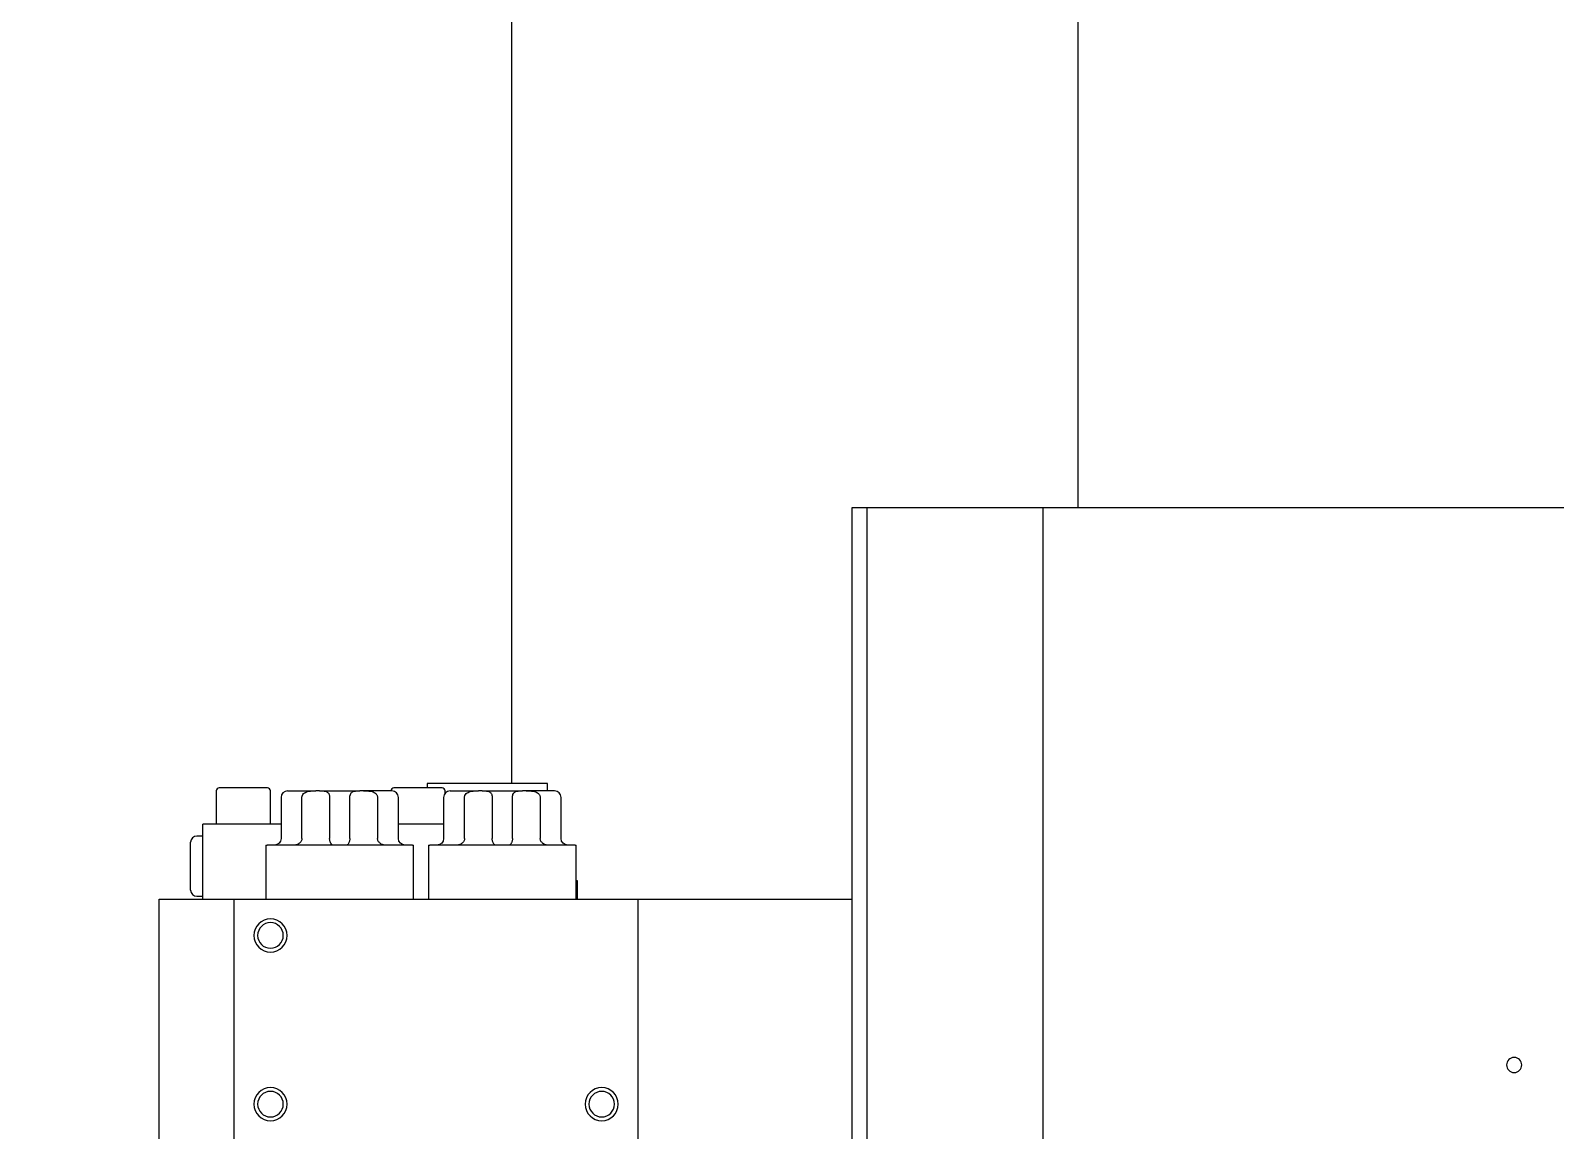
# Model space of a CAD drawing. Header units: millimetres. Extents: x 10462777 to 22643323, y 453826 to 1389191.
# Drawn here: x 11290140 to 11290647, y 582828 to 583193 of the extents above; entities that cross this region are included whole.
import ezdxf

# ---------------------------------------------------------------- set-up
doc = ezdxf.new("R2010")
doc.units = ezdxf.units.MM
doc.header["$LTSCALE"] = 200
doc.header["$MEASUREMENT"] = 0
doc.linetypes.add('PHANTOM', pattern=[2.5, 1.25, -0.25, 0.25, -0.25, 0.25, -0.25])
doc.layers.get('0').update_dxf_attribs({"linetype": 'CONTINUOUS'})
doc.layers.add('2', color=2, linetype='CONTINUOUS')
doc.layers.add('LAYOUT', color=8, linetype='CONTINUOUS', lineweight=25)

# ---------------------------------------------------------------- blocks, each defined once
blk = doc.blocks.new('r710ic')
at = {"layer": 'LAYOUT', "color": 3}
blk.add_circle((272041.37, 104232.63), 2050.12, dxfattribs=at)
blk = doc.blocks.new('A$C7DA30AB0')
at = {"layer": 'LAYOUT', "color": 6, "linetype": 'PHANTOM'}
blk.add_circle((3030.45, 3025.99, 0), 2693.02, dxfattribs=at)

msp = doc.modelspace()

# ---------------------------------------------------------------- linework, layer by layer
at = {"layer": '2', "color": 252, "linetype": 'Continuous'}
for p, q in [((11290487.91598, 584034.42828, 0), (11290487.91598, 583034.4125, 0)), ((11290299.86081, 583780.2964, 0), (11290299.86081, 582942.82232, 0)), ((11290201.85941, 582940.41697, 0), (11290201.85941, 582929.41681, 0)), ((11290210.85954, 582941.41698, 0), (11290202.85943, 582941.41698, 0)), ((11290218.85966, 582941.41698, 0), (11290210.85954, 582941.41698, 0)), ((11290219.85967, 582929.41681, 0), (11290219.85967, 582940.41697, 0)), ((11290268.86037, 582941.41698, 0), (11290260.86025, 582941.41698, 0)), ((11290276.86048, 582941.41698, 0), (11290268.86037, 582941.41698, 0)), ((11290271.86041, 582942.817, 0), (11290271.86041, 582941.41698, 0)), ((11290311.86098, 582942.817, 0), (11290271.86041, 582942.817, 0)), ((11290277.86049, 582939.61327, 0), (11290277.86049, 582940.41697, 0)), ((11290311.86098, 582940.41667, 0), (11290311.86098, 582942.817, 0)), ((11290197.35935, 582925.41676, 0), (11290195.35932, 582925.41676, 0)), ((11290197.35935, 582904.41661, 0), (11290197.35935, 582929.41681, 0)), ((11290223.36042, 582929.41681, 0), (11290197.35935, 582929.41681, 0)), ((11290277.3601, 582929.41681, 0), (11290262.36004, 582929.41681, 0)), ((11290193.35929, 582907.4165, 0), (11290193.35929, 582923.41673, 0)), ((11290321.86112, 582910.51654, 0), (11290321.36073, 582910.51654, 0)), ((11290321.86112, 582904.41568, 0), (11290321.86112, 582910.51654, 0)), ((11290195.35932, 582905.41647, 0), (11290197.35935, 582905.41647, 0)), ((11290182.85914, 582732.91457, 0), (11290182.85914, 582904.41646, 0)), ((11290182.85914, 582904.41646, 0), (11290207.8613, 582904.41646, 0)), ((11290207.8595, 582904.41646, 0), (11290341.8614, 582904.41646, 0)), ((11290207.8595, 582824.41532, 0), (11290207.8595, 582904.41646, 0)), ((11290210.76646, 582904.54146, 0), (11290210.76646, 582904.41646, 0)), ((11290211.3512, 582904.54146, 0), (11290211.3512, 582904.41646, 0)), ((11290213.25812, 582904.54146, 0), (11290213.25812, 582904.41646, 0)), ((11290341.86093, 582904.41646, 0), (11290412.86132, 582904.41646, 0)), ((11290341.8614, 582904.41646, 0), (11290341.8614, 582824.41532, 0)), ((11290207.7345, 582894.49405, 0), (11290207.8595, 582894.49405, 0)), ((11290207.7345, 582892.58713, 0), (11290207.8595, 582892.58713, 0)), ((11290207.7345, 582892.00239, 0), (11290207.8595, 582892.00239, 0))]:
    msp.add_line(p, q, dxfattribs=at)
at = {"layer": '2', "color": 124, "linetype": 'Continuous'}
for p, q in [((11290412.86241, 583034.4183, 0), (11290412.86241, 582709.41369, 0)), ((11290417.86248, 583034.4183, 0), (11290412.86241, 583034.4183, 0)), ((11290476.37184, 583034.4183, 0), (11290417.86248, 583034.4183, 0)), ((11290417.86248, 583034.4183, 0), (11290417.86248, 582692.83033, 0)), ((11290884.86912, 583034.4183, 0), (11290476.37184, 583034.4183, 0)), ((11290476.37184, 583034.4183, 0), (11290476.37184, 582685.41335, 0))]:
    msp.add_line(p, q, dxfattribs=at)
at = {"layer": '2', "color": 60, "linetype": 'Continuous'}
for p, q in [((11290225.55975, 582940.41697, 0), (11290234.93914, 582940.41697, 0)), ((11290236.16724, 582940.41697, 0), (11290234.93914, 582940.41697, 0)), ((11290236.16724, 582940.41697, 0), (11290249.55276, 582940.41697, 0)), ((11290250.78085, 582940.41697, 0), (11290249.55276, 582940.41697, 0)), ((11290260.16024, 582940.41697, 0), (11290250.78085, 582940.41697, 0)), ((11290279.56052, 582940.41697, 0), (11290288.93991, 582940.41697, 0)), ((11290290.16801, 582940.41697, 0), (11290288.93991, 582940.41697, 0)), ((11290290.16801, 582940.41697, 0), (11290303.55352, 582940.41697, 0)), ((11290304.78162, 582940.41697, 0), (11290303.55352, 582940.41697, 0)), ((11290314.16101, 582940.41697, 0), (11290304.78162, 582940.41697, 0)), ((11290223.35972, 582938.21694, 0), (11290223.35972, 582924.61674, 0)), ((11290230.3027, 582924.61674, 0), (11290230.3027, 582938.21694, 0)), ((11290239.5006, 582938.21694, 0), (11290239.5006, 582924.61674, 0)), ((11290246.21939, 582924.61674, 0), (11290246.21939, 582938.21694, 0)), ((11290255.41729, 582938.21694, 0), (11290255.41729, 582924.61674, 0)), ((11290262.36027, 582924.61674, 0), (11290262.36027, 582938.21694, 0)), ((11290277.36049, 582938.21694, 0), (11290277.36049, 582924.61674, 0)), ((11290284.30347, 582924.61674, 0), (11290284.30347, 582938.21694, 0)), ((11290293.50137, 582938.21694, 0), (11290293.50137, 582924.61674, 0)), ((11290300.22016, 582924.61674, 0), (11290300.22016, 582938.21694, 0)), ((11290309.41806, 582938.21694, 0), (11290309.41806, 582924.61674, 0)), ((11290316.36104, 582924.61674, 0), (11290316.36104, 582938.21694, 0)), ((11290218.35965, 582922.41671, 0), (11290218.35965, 582904.41646, 0)), ((11290218.35965, 582922.41671, 0), (11290218.73186, 582922.41671, 0)), ((11290222.99916, 582922.41671, 0), (11290218.73186, 582922.41671, 0)), ((11290228.41568, 582922.41671, 0), (11290222.99916, 582922.41671, 0)), ((11290257.30432, 582922.41671, 0), (11290228.41568, 582922.41671, 0)), ((11290262.72084, 582922.41671, 0), (11290257.30432, 582922.41671, 0)), ((11290266.98813, 582922.41671, 0), (11290262.72084, 582922.41671, 0)), ((11290266.98813, 582922.41671, 0), (11290267.36035, 582922.41671, 0)), ((11290267.36035, 582904.41646, 0), (11290267.36035, 582922.41671, 0)), ((11290272.36042, 582922.41671, 0), (11290272.36042, 582904.41646, 0)), ((11290272.36042, 582922.41671, 0), (11290272.73263, 582922.41671, 0)), ((11290276.99993, 582922.41671, 0), (11290272.73263, 582922.41671, 0)), ((11290282.41645, 582922.41671, 0), (11290276.99993, 582922.41671, 0)), ((11290311.30508, 582922.41671, 0), (11290282.41645, 582922.41671, 0)), ((11290316.7216, 582922.41671, 0), (11290311.30508, 582922.41671, 0)), ((11290320.9889, 582922.41671, 0), (11290316.7216, 582922.41671, 0)), ((11290320.9889, 582922.41671, 0), (11290321.36111, 582922.41671, 0)), ((11290321.36111, 582904.41646, 0), (11290321.36111, 582922.41671, 0))]:
    msp.add_line(p, q, dxfattribs=at)
at = {"layer": '2', "color": 252, "linetype": 'Continuous', "extrusion": (0, 0, -1)}
for centre, radius in [((-11290219.85967, 582892.41629, 0), 5.50008), ((-11290219.85967, 582892.41629, 0), 4.25006), ((-11290219.85967, 582836.41549, 0), 5.50008), ((-11290219.85967, 582836.41549, 0), 4.25006), ((-11290329.86123, 582836.41549, 0), 5.50008), ((-11290329.86123, 582836.41549, 0), 4.25006)]:
    msp.add_circle(centre, radius, dxfattribs=at)
at = {"layer": '2', "color": 124, "linetype": 'Continuous', "extrusion": (0, 0, -1)}
msp.add_circle((-11290632.86554, 582849.41568, 0), 2.50004, dxfattribs=at)
at = {"layer": '2', "color": 252, "linetype": 'Continuous'}
for centre, radius, start, end in [((11290202.85943, 582940.41697, 0), 1.00001, 90, 180), ((11290218.85966, 582940.41697, 0), 1.00001, 0, 90), ((11290260.86025, 582940.41697, 0), 1.00001, 90, 180), ((11290276.86048, 582940.41697, 0), 1.00001, 0, 90), ((11290195.35932, 582923.41673, 0), 2.00003, 90, 180), ((11290195.35932, 582907.4165, 0), 2.00003, 180, 270)]:
    msp.add_arc(centre, radius, start, end, dxfattribs=at)
at = {"layer": '2', "color": 60, "linetype": 'Continuous'}
for centre, start, end in [((11290225.55975, 582938.21694, 0), 90, 180), ((11290260.16024, 582938.21694, 0), 0, 90), ((11290279.56052, 582938.21694, 0), 90, 180), ((11290314.16101, 582938.21694, 0), 0, 90)]:
    msp.add_arc(centre, 2.20003, start, end, dxfattribs=at)
at = {"layer": '2', "color": 60, "linetype": 'Continuous', "extrusion": (0, 0, -1)}
for centre, start, end in [((-11290221.15969, 582924.61674, 0), 180, 270), ((-11290264.56031, 582924.61674, 0), 270, 0), ((-11290275.16046, 582924.61674, 0), 180, 270), ((-11290318.56107, 582924.61674, 0), 270, 0)]:
    msp.add_arc(centre, 2.20003, start, end, dxfattribs=at)
at = {"layer": '2', "color": 60, "linetype": 'Continuous'}
for points, knots in [([(11290230.3027, 582938.21694, 0), (11290230.3027, 582938.33951, 0), (11290230.31588, 582938.45971, 0), (11290230.36712, 582938.6956, 0), (11290230.4059, 582938.81258, 0), (11290230.55511, 582939.14391, 0), (11290230.70041, 582939.34351, 0), (11290231.04739, 582939.67969, 0), (11290231.25116, 582939.81876, 0), (11290231.67965, 582940.03872, 0), (11290231.90891, 582940.12273, 0), (11290232.60868, 582940.31482, 0), (11290233.08476, 582940.36566, 0), (11290234.03185, 582940.41722, 0), (11290234.49207, 582940.41697, 0), (11290234.93914, 582940.41697, 0)], [0, 0, 0, 0, 0.0625, 0.0625, 0.125, 0.125, 0.25, 0.25, 0.375, 0.375, 0.5, 0.5, 0.75, 0.75, 1, 1, 1, 1]), ([(11290236.16724, 582940.41697, 0), (11290236.58875, 582940.41697, 0), (11290236.98762, 582940.41694, 0), (11290237.54995, 582940.37844, 0), (11290237.73145, 582940.35887, 0), (11290238.08206, 582940.29433, 0), (11290238.24955, 582940.24952, 0), (11290238.56328, 582940.12134, 0), (11290238.71162, 582940.03647, 0), (11290238.97484, 582939.81668, 0), (11290239.09131, 582939.68181, 0), (11290239.24033, 582939.42734, 0), (11290239.28424, 582939.33617, 0), (11290239.36093, 582939.14009, 0), (11290239.39402, 582939.03384, 0), (11290239.44687, 582938.81271, 0), (11290239.46671, 582938.69847, 0), (11290239.49362, 582938.46237, 0), (11290239.5006, 582938.33963, 0), (11290239.5006, 582938.21694, 0)], [0, 0, 0, 0, 0.25, 0.25, 0.375, 0.375, 0.5, 0.5, 0.625, 0.625, 0.75, 0.75, 0.8125, 0.8125, 0.875, 0.875, 0.9375, 0.9375, 1, 1, 1, 1]), ([(11290246.21939, 582938.21694, 0), (11290246.21939, 582938.33951, 0), (11290246.22618, 582938.45971, 0), (11290246.25285, 582938.6956, 0), (11290246.27311, 582938.81258, 0), (11290246.35226, 582939.14391, 0), (11290246.43066, 582939.34351, 0), (11290246.62737, 582939.67969, 0), (11290246.74705, 582939.81876, 0), (11290247.01169, 582940.03872, 0), (11290247.15934, 582940.12273, 0), (11290247.63187, 582940.31482, 0), (11290247.9815, 582940.36566, 0), (11290248.73816, 582940.41722, 0), (11290249.13609, 582940.41697, 0), (11290249.55276, 582940.41697, 0)], [0, 0, 0, 0, 0.0625, 0.0625, 0.125, 0.125, 0.25, 0.25, 0.375, 0.375, 0.5, 0.5, 0.75, 0.75, 1, 1, 1, 1]), ([(11290250.78085, 582940.41697, 0), (11290251.23313, 582940.41697, 0), (11290251.69523, 582940.41694, 0), (11290252.39931, 582940.37844, 0), (11290252.63592, 582940.35887, 0), (11290253.11241, 582940.29433, 0), (11290253.35022, 582940.24952, 0), (11290253.81511, 582940.12134, 0), (11290254.04558, 582940.03647, 0), (11290254.47203, 582939.81668, 0), (11290254.67028, 582939.68181, 0), (11290254.93313, 582939.42734, 0), (11290255.01233, 582939.33617, 0), (11290255.15269, 582939.14009, 0), (11290255.21443, 582939.03384, 0), (11290255.31405, 582938.81271, 0), (11290255.35204, 582938.69847, 0), (11290255.40374, 582938.46237, 0), (11290255.41729, 582938.33963, 0), (11290255.41729, 582938.21694, 0)], [0, 0, 0, 0, 0.25, 0.25, 0.375, 0.375, 0.5, 0.5, 0.625, 0.625, 0.75, 0.75, 0.8125, 0.8125, 0.875, 0.875, 0.9375, 0.9375, 1, 1, 1, 1]), ([(11290284.30347, 582938.21694, 0), (11290284.30347, 582938.33951, 0), (11290284.31665, 582938.45971, 0), (11290284.36789, 582938.6956, 0), (11290284.40667, 582938.81258, 0), (11290284.55588, 582939.14391, 0), (11290284.70118, 582939.34351, 0), (11290285.04816, 582939.67969, 0), (11290285.25193, 582939.81876, 0), (11290285.68041, 582940.03872, 0), (11290285.90967, 582940.12273, 0), (11290286.60945, 582940.31482, 0), (11290287.08553, 582940.36566, 0), (11290288.03262, 582940.41722, 0), (11290288.49283, 582940.41697, 0), (11290288.93991, 582940.41697, 0)], [0, 0, 0, 0, 0.0625, 0.0625, 0.125, 0.125, 0.25, 0.25, 0.375, 0.375, 0.5, 0.5, 0.75, 0.75, 1, 1, 1, 1]), ([(11290290.16801, 582940.41697, 0), (11290290.58952, 582940.41697, 0), (11290290.98839, 582940.41694, 0), (11290291.55072, 582940.37844, 0), (11290291.73221, 582940.35887, 0), (11290292.08283, 582940.29433, 0), (11290292.25032, 582940.24952, 0), (11290292.56404, 582940.12134, 0), (11290292.71238, 582940.03647, 0), (11290292.97561, 582939.81668, 0), (11290293.09207, 582939.68181, 0), (11290293.24109, 582939.42734, 0), (11290293.28501, 582939.33617, 0), (11290293.3617, 582939.14009, 0), (11290293.39478, 582939.03384, 0), (11290293.44763, 582938.81271, 0), (11290293.46748, 582938.69847, 0), (11290293.49438, 582938.46237, 0), (11290293.50137, 582938.33963, 0), (11290293.50137, 582938.21694, 0)], [0, 0, 0, 0, 0.25, 0.25, 0.375, 0.375, 0.5, 0.5, 0.625, 0.625, 0.75, 0.75, 0.8125, 0.8125, 0.875, 0.875, 0.9375, 0.9375, 1, 1, 1, 1]), ([(11290300.22016, 582938.21694, 0), (11290300.22016, 582938.33951, 0), (11290300.22695, 582938.45971, 0), (11290300.25362, 582938.6956, 0), (11290300.27388, 582938.81258, 0), (11290300.35303, 582939.14391, 0), (11290300.43143, 582939.34351, 0), (11290300.62813, 582939.67969, 0), (11290300.74782, 582939.81876, 0), (11290301.01245, 582940.03872, 0), (11290301.1601, 582940.12273, 0), (11290301.63263, 582940.31482, 0), (11290301.98227, 582940.36566, 0), (11290302.73893, 582940.41722, 0), (11290303.13686, 582940.41697, 0), (11290303.55352, 582940.41697, 0)], [0, 0, 0, 0, 0.0625, 0.0625, 0.125, 0.125, 0.25, 0.25, 0.375, 0.375, 0.5, 0.5, 0.75, 0.75, 1, 1, 1, 1]), ([(11290304.78162, 582940.41697, 0), (11290305.2339, 582940.41697, 0), (11290305.696, 582940.41694, 0), (11290306.40008, 582940.37844, 0), (11290306.63668, 582940.35887, 0), (11290307.11318, 582940.29433, 0), (11290307.35099, 582940.24952, 0), (11290307.81588, 582940.12134, 0), (11290308.04635, 582940.03647, 0), (11290308.47279, 582939.81668, 0), (11290308.67105, 582939.68181, 0), (11290308.93389, 582939.42734, 0), (11290309.0131, 582939.33617, 0), (11290309.15346, 582939.14009, 0), (11290309.21519, 582939.03384, 0), (11290309.31482, 582938.81271, 0), (11290309.35281, 582938.69847, 0), (11290309.40451, 582938.46237, 0), (11290309.41806, 582938.33963, 0), (11290309.41806, 582938.21694, 0)], [0, 0, 0, 0, 0.25, 0.25, 0.375, 0.375, 0.5, 0.5, 0.625, 0.625, 0.75, 0.75, 0.8125, 0.8125, 0.875, 0.875, 0.9375, 0.9375, 1, 1, 1, 1]), ([(11290230.3027, 582924.61674, 0), (11290230.3027, 582924.45984, 0), (11290230.28107, 582924.30705, 0), (11290230.19916, 582924.00882, 0), (11290230.13821, 582923.86339, 0), (11290229.98872, 582923.59377, 0), (11290229.89861, 582923.46622, 0), (11290229.69912, 582923.23274, 0), (11290229.5902, 582923.12678, 0), (11290229.35677, 582922.9339, 0), (11290229.2311, 582922.84647, 0), (11290228.97277, 582922.69561, 0), (11290228.83964, 582922.63156, 0), (11290228.56581, 582922.5264, 0), (11290228.42422, 582922.48535, 0), (11290228.14422, 582922.43082, 0), (11290228.0046, 582922.41671, 0), (11290227.86536, 582922.41671, 0)], [0, 0, 0, 0, 0.125, 0.125, 0.25, 0.25, 0.375, 0.375, 0.5, 0.5, 0.625, 0.625, 0.75, 0.75, 0.875, 0.875, 1, 1, 1, 1]), ([(11290240.47906, 582922.41671, 0), (11290240.44062, 582922.41671, 0), (11290240.39875, 582922.43093, 0), (11290240.30852, 582922.48561, 0), (11290240.25969, 582922.52669, 0), (11290240.15946, 582922.63194, 0), (11290240.10786, 582922.69603, 0), (11290240.00303, 582922.84694, 0), (11290239.94955, 582922.93438, 0), (11290239.8467, 582923.12696, 0), (11290239.79684, 582923.23264, 0), (11290239.70309, 582923.46512, 0), (11290239.65904, 582923.59302, 0), (11290239.58497, 582923.86223, 0), (11290239.55419, 582924.00609, 0), (11290239.51184, 582924.30648, 0), (11290239.5006, 582924.45987, 0), (11290239.5006, 582924.61674, 0)], [0, 0, 0, 0, 0.125, 0.125, 0.25, 0.25, 0.375, 0.375, 0.5, 0.5, 0.625, 0.625, 0.75, 0.75, 0.875, 0.875, 1, 1, 1, 1]), ([(11290246.21939, 582924.61674, 0), (11290246.21939, 582924.45991, 0), (11290246.20816, 582924.30718, 0), (11290246.16631, 582924.00908, 0), (11290246.13537, 582923.86369, 0), (11290246.06133, 582923.59416, 0), (11290246.01747, 582923.46665, 0), (11290245.92343, 582923.23321, 0), (11290245.87345, 582923.12727, 0), (11290245.77046, 582922.9344, 0), (11290245.71698, 582922.84697, 0), (11290245.61217, 582922.69608, 0), (11290245.56059, 582922.632, 0), (11290245.46039, 582922.52677, 0), (11290245.41155, 582922.48566, 0), (11290245.32127, 582922.43093, 0), (11290245.27938, 582922.41671, 0), (11290245.24094, 582922.41671, 0)], [0, 0, 0, 0, 0.125, 0.125, 0.25, 0.25, 0.375, 0.375, 0.5, 0.5, 0.625, 0.625, 0.75, 0.75, 0.875, 0.875, 1, 1, 1, 1]), ([(11290257.85463, 582922.41671, 0), (11290257.71508, 582922.41671, 0), (11290257.57238, 582922.43126, 0), (11290257.2921, 582922.48629, 0), (11290257.15314, 582922.52669, 0), (11290256.74007, 582922.68567, 0), (11290256.48097, 582922.83641, 0), (11290256.01006, 582923.22591, 0), (11290255.80922, 582923.45398, 0), (11290255.58205, 582923.86252, 0), (11290255.52228, 582924.00484, 0), (11290255.43957, 582924.30346, 0), (11290255.41729, 582924.45993, 0), (11290255.41729, 582924.61674, 0)], [0, 0, 0, 0, 0.125, 0.125, 0.25, 0.25, 0.5, 0.5, 0.75, 0.75, 0.875, 0.875, 1, 1, 1, 1]), ([(11290284.30347, 582924.61674, 0), (11290284.30347, 582924.45984, 0), (11290284.28184, 582924.30705, 0), (11290284.19993, 582924.00882, 0), (11290284.13898, 582923.86339, 0), (11290283.98948, 582923.59377, 0), (11290283.89938, 582923.46622, 0), (11290283.69988, 582923.23274, 0), (11290283.59096, 582923.12678, 0), (11290283.35754, 582922.9339, 0), (11290283.23187, 582922.84647, 0), (11290282.97354, 582922.69561, 0), (11290282.84041, 582922.63156, 0), (11290282.56658, 582922.5264, 0), (11290282.42499, 582922.48535, 0), (11290282.14499, 582922.43082, 0), (11290282.00537, 582922.41671, 0), (11290281.86613, 582922.41671, 0)], [0, 0, 0, 0, 0.125, 0.125, 0.25, 0.25, 0.375, 0.375, 0.5, 0.5, 0.625, 0.625, 0.75, 0.75, 0.875, 0.875, 1, 1, 1, 1]), ([(11290294.47982, 582922.41671, 0), (11290294.44139, 582922.41671, 0), (11290294.39951, 582922.43093, 0), (11290294.30928, 582922.48561, 0), (11290294.26046, 582922.52669, 0), (11290294.16022, 582922.63194, 0), (11290294.10863, 582922.69603, 0), (11290294.0038, 582922.84694, 0), (11290293.95032, 582922.93438, 0), (11290293.84746, 582923.12696, 0), (11290293.7976, 582923.23264, 0), (11290293.70386, 582923.46512, 0), (11290293.6598, 582923.59302, 0), (11290293.58574, 582923.86223, 0), (11290293.55496, 582924.00609, 0), (11290293.51261, 582924.30648, 0), (11290293.50137, 582924.45987, 0), (11290293.50137, 582924.61674, 0)], [0, 0, 0, 0, 0.125, 0.125, 0.25, 0.25, 0.375, 0.375, 0.5, 0.5, 0.625, 0.625, 0.75, 0.75, 0.875, 0.875, 1, 1, 1, 1]), ([(11290300.22016, 582924.61674, 0), (11290300.22016, 582924.45991, 0), (11290300.20893, 582924.30718, 0), (11290300.16708, 582924.00908, 0), (11290300.13614, 582923.86369, 0), (11290300.06209, 582923.59416, 0), (11290300.01824, 582923.46665, 0), (11290299.9242, 582923.23321, 0), (11290299.87422, 582923.12727, 0), (11290299.77123, 582922.9344, 0), (11290299.71775, 582922.84697, 0), (11290299.61294, 582922.69608, 0), (11290299.56135, 582922.632, 0), (11290299.46116, 582922.52677, 0), (11290299.41231, 582922.48566, 0), (11290299.32203, 582922.43093, 0), (11290299.28014, 582922.41671, 0), (11290299.2417, 582922.41671, 0)], [0, 0, 0, 0, 0.125, 0.125, 0.25, 0.25, 0.375, 0.375, 0.5, 0.5, 0.625, 0.625, 0.75, 0.75, 0.875, 0.875, 1, 1, 1, 1]), ([(11290311.8554, 582922.41671, 0), (11290311.71585, 582922.41671, 0), (11290311.57315, 582922.43126, 0), (11290311.29287, 582922.48629, 0), (11290311.15391, 582922.52669, 0), (11290310.74084, 582922.68567, 0), (11290310.48174, 582922.83641, 0), (11290310.01082, 582923.22591, 0), (11290309.80999, 582923.45398, 0), (11290309.58282, 582923.86252, 0), (11290309.52305, 582924.00484, 0), (11290309.44033, 582924.30346, 0), (11290309.41806, 582924.45993, 0), (11290309.41806, 582924.61674, 0)], [0, 0, 0, 0, 0.125, 0.125, 0.25, 0.25, 0.5, 0.5, 0.75, 0.75, 0.875, 0.875, 1, 1, 1, 1])]:
    msp.add_open_spline(points, degree=3, knots=knots, dxfattribs=at)

# ---------------------------------------------------------------- block references
at = {"ltscale": 10}
msp.add_blockref('A$C7DA30AB0', (11285684.40366, 580408.4363), dxfattribs=at)
at = {"layer": 'LAYOUT', "color": 2, "rotation": 270}
msp.add_blockref('r710ic', (11186875.24796, 856316.46559, 0), dxfattribs=at)

doc.saveas('drawing.dxf')
